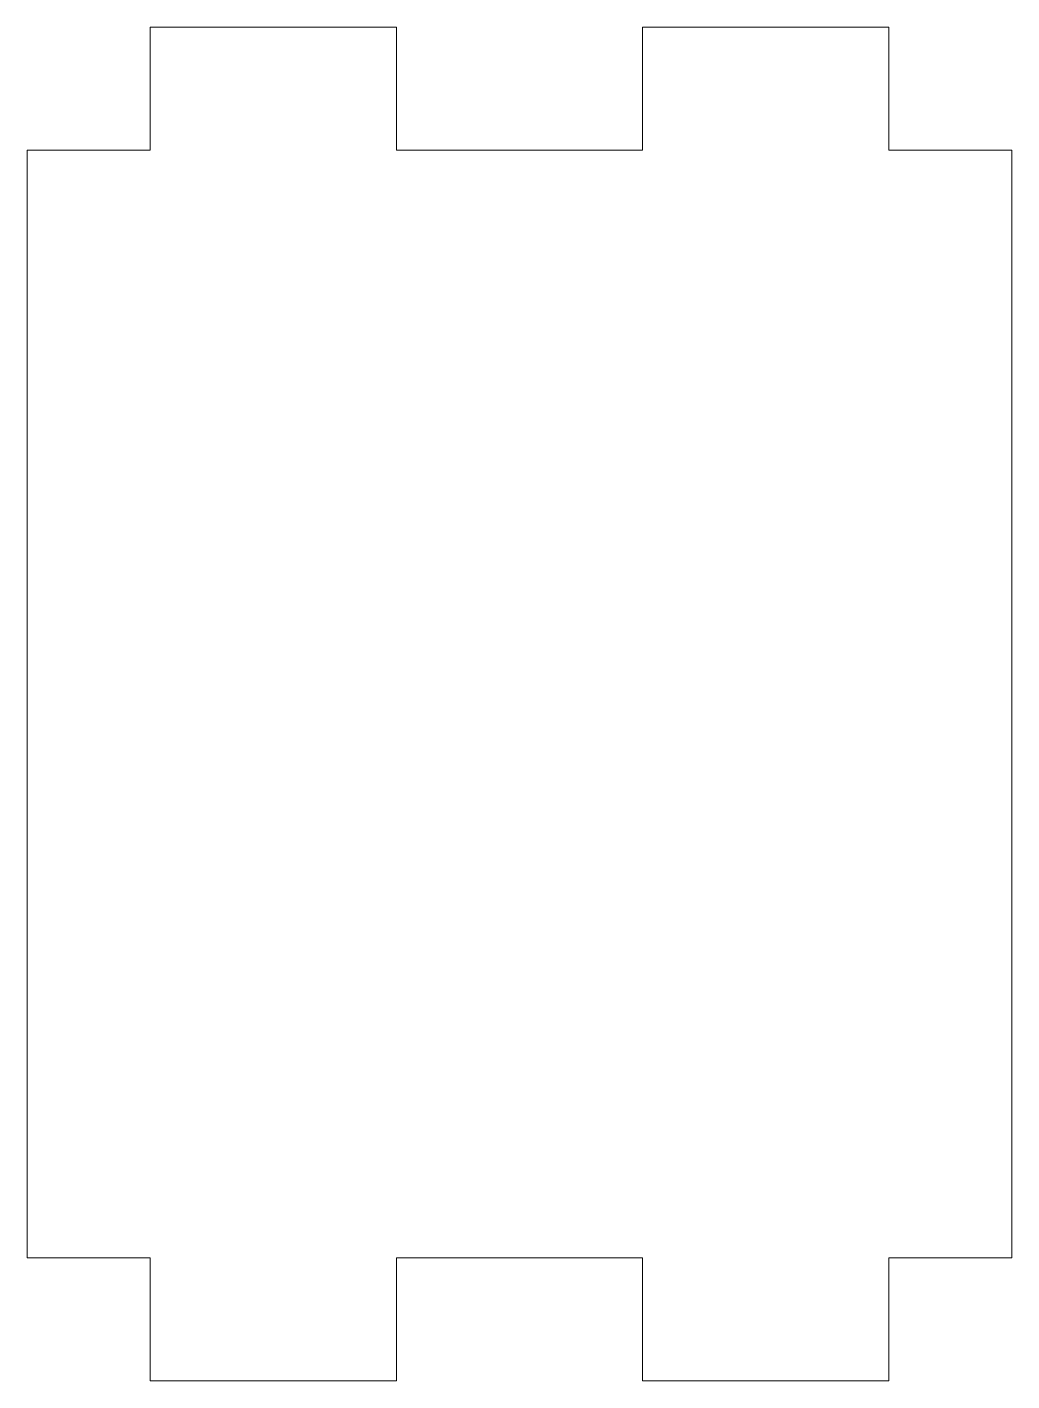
# Model space of a CAD drawing. Header units: inches. Extents: x 10.47 to 12.47, y 0 to 2.75.
import ezdxf

# ---------------------------------------------------------------- set-up
doc = ezdxf.new("R2010")
doc.units = ezdxf.units.IN
doc.header["$MEASUREMENT"] = 0

msp = doc.modelspace()

# ---------------------------------------------------------------- linework, layer by layer
at = {"color": 7, "linetype": 'Continuous', "lineweight": 15}
for p, q in [((11.2221, 2.75), (10.7221, 2.75)), ((10.7221, 2.5), (10.7221, 2.75)), ((11.2221, 2.75), (11.2221, 2.5)), ((12.2221, 2.75), (11.7221, 2.75)), ((11.7221, 2.5), (11.7221, 2.75)), ((12.2221, 2.75), (12.2221, 2.5)), ((10.4721, 2.5), (10.7221, 2.5)), ((10.4721, 2.5), (10.4721, 0.25)), ((11.2221, 2.5), (11.7221, 2.5)), ((12.2221, 2.5), (12.4721, 2.5)), ((12.4721, 2.5), (12.4721, 0.25)), ((10.7221, 0.25), (10.4721, 0.25)), ((10.7221, 0), (10.7221, 0.25)), ((11.2221, 0.25), (11.2221, 0)), ((11.7221, 0.25), (11.2221, 0.25)), ((11.7221, 0), (11.7221, 0.25)), ((12.2221, 0.25), (12.2221, 0)), ((12.4721, 0.25), (12.2221, 0.25)), ((11.2221, 0), (10.7221, 0)), ((12.2221, 0), (11.7221, 0))]:
    msp.add_line(p, q, dxfattribs=at)

doc.saveas('drawing.dxf')
